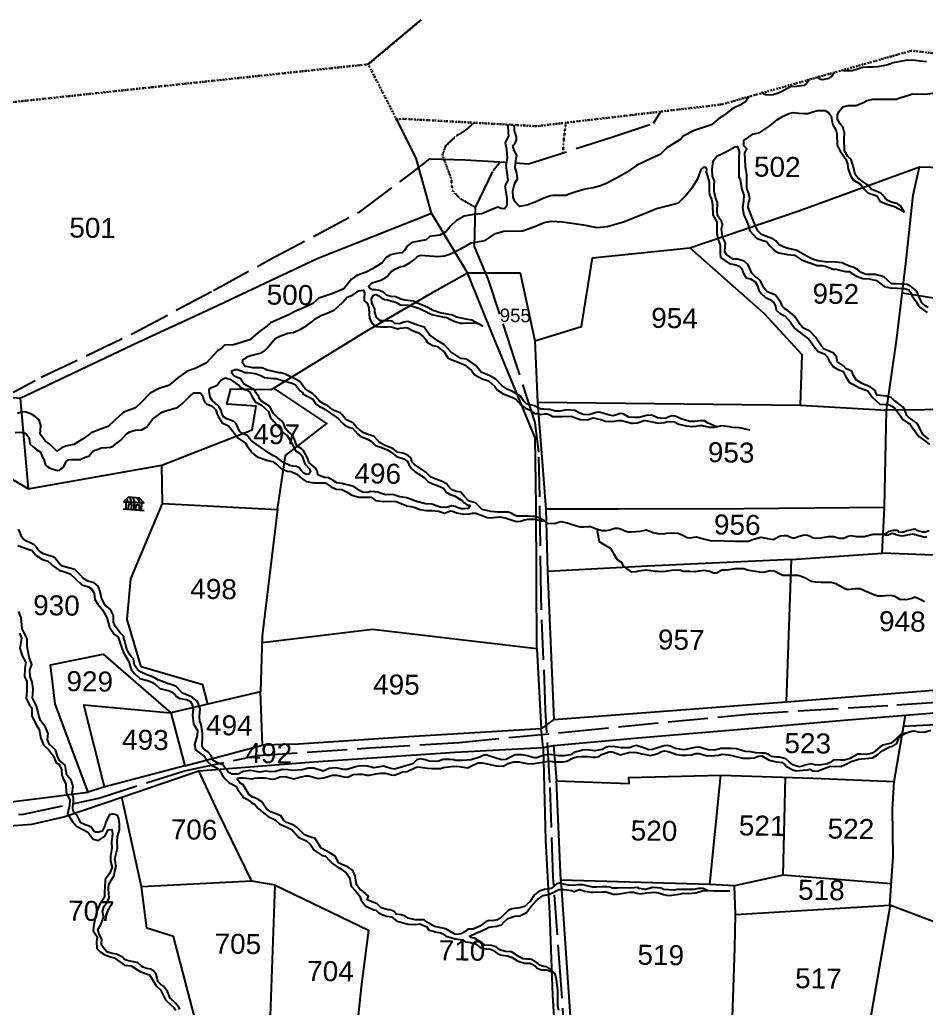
# Model space of a CAD drawing. Header units: inches. Extents: x 304037 to 460575, y 1453943 to 1639883.
# Drawn here: x 345544 to 346664, y 1597304 to 1598525 of the extents above; entities that cross this region are included whole.
import ezdxf

# ---------------------------------------------------------------- set-up
doc = ezdxf.new("R2010")
doc.units = ezdxf.units.IN
doc.header["$MEASUREMENT"] = 0
for name, pattern in [('ACAD_ISO02W100', [15, 12, -3]), ('ACAD_ISO07W100', [3, 0, -3]), ('BORDER', [1.75, 0.5, -0.25, 0.5, -0.25, 0, -0.25])]:
    doc.linetypes.add(name, pattern=pattern)
for name, color, linetype in [('CARTTRACK', 30, 'ACAD_ISO02W100'), ('NALA', 4, 'Continuous'), ('SURVEY_BND', 7, 'Continuous'), ('SURVEY_NO', 7, 'Continuous'), ('VILLAGE_AREA', 1, 'Continuous')]:
    doc.layers.add(name, color=color, linetype=linetype)
doc.layers.add('FOOTPATH', color=150, linetype='ACAD_ISO07W100', lineweight=30)
doc.layers.add('VILL_BOUNDARY', color=6, linetype='BORDER', lineweight=30)
doc.styles.get("Standard").update_dxf_attribs({"font": 'arial.ttf'})

# ---------------------------------------------------------------- blocks, each defined once
blk = doc.blocks.new('2')
at = {"layer": 'VILLAGE_AREA'}
for points in [[(1231.64, 373.36), (1237.77, 373.15), (1236.47, 374.47), (1233.17, 374.74), (1231.64, 373.36)], [(1232.56, 374.2), (1232.93, 373.32)], [(1233.6, 374.71), (1233.97, 373.28)], [(1234.5, 374.63), (1235, 373.25)], [(1235.71, 374.54), (1236.6, 373.19)], [(1231.59, 371.21), (1237.9, 370.85)], [(1232.42, 373.34), (1232.42, 371.16)], [(1234.1, 371.07), (1234.2, 372.59), (1233.15, 372.63), (1233.15, 371.12)], [(1234.88, 373.25), (1234.74, 371.03)], [(1235.37, 370.99), (1235.52, 372.47), (1236.35, 372.47), (1236.36, 370.94)], [(1237.06, 373.17), (1237.02, 370.9)]]:
    blk.add_lwpolyline(points, dxfattribs=at)
blk = doc.blocks.new('KANUPURUPALLE')
at = {"layer": 'CARTTRACK'}
for points in [[(292.53, 394.12), (311.31, 397.52), (323.58, 404.27), (350.73, 417.65), (374.95, 431.01), (391.57, 440.38), (418.53, 455.22), (434.29, 467.31), (439.3, 471.33), (449.91, 471.24), (468.9, 470.26), (493.81, 478.55), (506.19, 482.91), (508.4, 486.46)], [(489.94, 23.9), (488.53, 36.93), (490.07, 62.08), (490.01, 82.05), (488.41, 110.43), (486.94, 135.13), (485.15, 161.55), (484.64, 190.21), (482.08, 224.18), (479.21, 256.29), (477.86, 284.76), (476.26, 306.59), (474.41, 340.74), (473.64, 370.43), (473.13, 383.82), (471.98, 392.69), (465.83, 410.81), (457.32, 435.63), (453.04, 445.21), (453.23, 456.94), (458.35, 468.08), (460.45, 470.7)], [(259.1, 265.74), (273.9, 267.72), (320.11, 273.18), (342.64, 278.28), (368.23, 286.85), (390, 291.71), (423.67, 294.44), (450.43, 296.45), (483.23, 300.05), (537.02, 306.13), (581.57, 309.49), (630.18, 313.54), (670.73, 316.63), (702.41, 310.34), (725.91, 305.66), (729.23, 307.95), (735.06, 323.26), (741.02, 334.04), (759.22, 357.74), (768.27, 371.26), (781.77, 384.06), (790.68, 390.95)]]:
    blk.add_lwpolyline(points, dxfattribs=at)
at = {"layer": 'FOOTPATH', "ltscale": 0.001}
for points in [[(453.23, 456.94), (448.53, 459.56), (446.16, 461.92), (445.82, 465.56), (444.89, 467.75), (443.03, 472.65), (444.05, 475.35), (447.1, 478.34), (448.96, 479.43), (450.56, 480.62), (452.42, 482.36)], [(479.96, 482.73), (479.66, 480.32), (479.36, 477.46), (479.36, 476.41), (479.18, 473.68)]]:
    blk.add_lwpolyline(points, dxfattribs=at)
at = {"layer": 'NALA'}
for points in [[(526.34, 392.17), (523.88, 393.18), (522.69, 393.88), (521.43, 393.82), (519.83, 393.65), (518.46, 393.65), (515.97, 394.29), (514.6, 394.87), (513.78, 395.19), (512.82, 395.22), (510.96, 394.47), (509.56, 394.47), (508.62, 394.62), (507.57, 395.09), (506.7, 395.35), (505.35, 395.29), (503.08, 394.59), (501.7, 394.56), (500.07, 394.68), (498.32, 395.67), (497.38, 395.7), (496.3, 395.35), (495.34, 395.06), (494.26, 395.2), (491.17, 396.05), (490.23, 395.99), (489.01, 395.58), (487.96, 395.2), (486.35, 395.26), (485.12, 395.76), (484.4, 396.19), (483.78, 396.43), (481.3, 396.6), (479.32, 396.17), (477.89, 396.17), (477.34, 396.4), (476.17, 396.66), (475.67, 396.69), (474.54, 396.69), (473.69, 396.69), (472.78, 397.13), (471.65, 397.74), (469.25, 398.26), (468.35, 399.17), (467.47, 400.54), (465.05, 401.88), (463.44, 402.61), (461.93, 403.6), (460.02, 405.49), (458.15, 406.48), (455.58, 407.58), (453.89, 409.6), (451.23, 411.4), (449.42, 411.64), (446.42, 413.59), (444.48, 415.62), (442.41, 416.79), (439.93, 418.54), (438.32, 420.81), (436.25, 421.44), (433.39, 422.47), (432.13, 422.24), (430.88, 421.71), (429.59, 421.8), (428.69, 422.47), (427.17, 422.59), (425.13, 422.56), (423.9, 423.52), (423.45, 425.15), (423.45, 426.17), (422.98, 426.92), (422.46, 427.68), (422.4, 429.23), (422.98, 430.28), (423.74, 430.42), (424.53, 430.02), (425.29, 429.43), (426.31, 429.02), (427.19, 428.88), (428.21, 428.59), (429.84, 428.09), (430.98, 427.48), (433.35, 427.39), (434.63, 427.13), (436.56, 426.56), (437.58, 426.08), (438.69, 425.5), (439.8, 424.97), (440.91, 424.59), (444.28, 423.92), (445.07, 423.83), (445.95, 423.39), (447.29, 422.72), (449.07, 422.17), (450.09, 422.23), (451.17, 422.34), (453.97, 422.23), (454.76, 422.02), (455.78, 421.41), (452.57, 423.13), (451.35, 423.36), (447.93, 423.98), (446.76, 424.53), (443, 425.23), (440.96, 425.87), (439.32, 426.8), (437.69, 427.42), (436.11, 427.97), (434.97, 428.61), (432.4, 428.87), (431.18, 429.11), (429.67, 429.8), (428.12, 429.92), (426.84, 430.32), (425.9, 431.2), (424.59, 431.69), (423.66, 431.87), (422.61, 431.87), (421.82, 432.19), (421.47, 432.86), (422.55, 433.88), (425.12, 434.78), (426.34, 435.43), (427.01, 435.86), (428.01, 437.32), (429.44, 438.2), (431.01, 438.9), (431.89, 439.07), (433.85, 440.22), (435.08, 441.13), (435.84, 441.8), (436.42, 442.2), (436.98, 442.47), (442.24, 442.09), (444.07, 442.27), (445.58, 442.84), (446.69, 443.4), (447.85, 444), (450.31, 445.32), (452.07, 446.3), (456.19, 447.07), (459.34, 449.25), (461.82, 449.96), (467.34, 450.17), (471.09, 451.5), (473.85, 452.75), (475.91, 453.1), (479.37, 453.03), (485.67, 452.19), (489.62, 451.46), (492.73, 451.74), (497.66, 453.21), (504.36, 456.07), (507.44, 457.36), (510.62, 458.17), (514.01, 459.21), (515.89, 461.1), (518.14, 463.95), (519.82, 466.64), (520.69, 469.26), (521.53, 469.99), (521.95, 469.96), (522.26, 469.36), (522.26, 468.49), (522.54, 467.55), (522.72, 466.95), (522.82, 466.46), (523.03, 465.9), (523.21, 465.14), (523.21, 463.78), (523.21, 462.9), (523.35, 461.72), (523.94, 460.39), (524.29, 458.85), (524.4, 455.75), (525.63, 453.66), (525.63, 451.84), (525.63, 450.13), (525.94, 448.52), (526.74, 446.67), (526.71, 444.16), (526.85, 442.9), (529.51, 441.14), (531.54, 440.82), (532.45, 440.37), (533.28, 439.63), (533.74, 438.41), (534.61, 436.95), (535.98, 436.67), (537.37, 435.83), (538, 434.78), (538.53, 433.31), (539.23, 432.27), (540.41, 431.18), (542.03, 430.43), (543.05, 429.63), (543.57, 428.58), (543.82, 427.36), (544.76, 426.49), (545.28, 426.17), (546.44, 425.69), (548.11, 423.8), (549.41, 421.95), (552.5, 419.69), (553.72, 418.82), (555.71, 416.06), (556.48, 415.26), (557.53, 414.8), (558.44, 414.42), (559.21, 413.55), (559.84, 412.43), (561.07, 410.74), (562.43, 409.93), (564.11, 409.27), (564.95, 407.7), (566.03, 406.02), (567.25, 405.36), (569.04, 404.38), (571.06, 403.79), (571.59, 403.58), (572.96, 401.64), (575.23, 399.62), (576.94, 399.55), (577.85, 399.55), (578.87, 399.02), (579.67, 398.57), (580.06, 398.08), (580.75, 397.03), (581.59, 395.99), (582.22, 395.08), (583.52, 394.24), (584.36, 393.82), (584.98, 392.91), (587.09, 390.02), (589.08, 388.7), (590.27, 387.72)], [(590.09, 389.34), (589.15, 389.94), (588.31, 390.67), (587.68, 391.96), (586.91, 393.29), (586.39, 394.02), (583.94, 395.8), (583.38, 396.29), (582.75, 398.04), (582.23, 398.77), (580.55, 400.06), (579.71, 400.52), (578.63, 401.67), (577.2, 402.05), (574.26, 402.3), (573.77, 403.68), (572.23, 404.76), (570.3, 405.56), (569.68, 405.84), (568.03, 406.82), (567.19, 408.11), (566.7, 409.37), (565.03, 410.1), (564.15, 410.9), (562.42, 412.15), (562.04, 413.61), (561.16, 414.66), (559.8, 415.33), (558.37, 415.88), (557.53, 416.79), (555.64, 419.48), (554, 421.16), (551.87, 422.13), (550.89, 423.29), (549.34, 425.68), (547.42, 427.18), (546.3, 427.95), (545.7, 428.54), (545.15, 429.73), (543.47, 431.86), (542.31, 432.38), (540.98, 432.85), (540.07, 433.96), (538.85, 436.23), (537.98, 436.97), (537.38, 437.39), (536.3, 438.35), (535.21, 440.83), (534.02, 441.91), (531.96, 442.47), (530.7, 442.54), (528.64, 443.83), (528.15, 444.63), (528.22, 446.38), (528.26, 447.15), (528.01, 447.95), (527.38, 449.14), (527.03, 451.54), (527.38, 452.83), (527.03, 453.88), (526.36, 454.68), (525.77, 455.55), (525.63, 456.77), (525.73, 459.41), (525.17, 460.91), (524.72, 462.76), (524.72, 464.51), (524.72, 465.76), (524.09, 467.3), (524.02, 469.26), (524.26, 471.91), (525.39, 473.36), (526.82, 474.02), (528.67, 474.93), (530.7, 476.19), (531.5, 476.33), (531.5, 476.33), (531.99, 474.83), (531.99, 472.63), (531.99, 471.06), (531.99, 468.72), (532.03, 467.18), (532.48, 466.34), (532.97, 463.45), (533.57, 461.81), (533.57, 460.03), (533.25, 457.9), (533.67, 455.73), (534.41, 454.34), (535, 452.84), (535.53, 451.05), (537.6, 448.92), (539.52, 448.19), (540.57, 447.88), (541.58, 446.62), (543.16, 445.12), (544.38, 444.56), (546.9, 444.11), (547.94, 444.07), (549.06, 443.9), (550.22, 443.2), (551.13, 442.6), (555.92, 440.95), (557.39, 440.99), (558.34, 440.75), (559.42, 440.33), (560.71, 439.94), (561.62, 439.94), (563.12, 439.56), (564.45, 439.28), (565.54, 439.24), (566.2, 438.82), (567.77, 437.92), (568.33, 437.67), (569.59, 437.25), (571.58, 437.11), (573.72, 436.66), (576.1, 434.95), (577.82, 434.49), (580.05, 434.49), (582.08, 434.42), (583.44, 434), (584, 433.31), (584.42, 432.33), (585.61, 430.62), (586.35, 429.57), (586.91, 428.8), (589.05, 427.28)], [(589.35, 428.83), (588.41, 429.3), (587.44, 430.15), (585.81, 433.75), (583.91, 435.1), (582.89, 435.57), (581.37, 435.71), (579.55, 435.71), (578.28, 435.74), (575.93, 437.78), (573.29, 438.49), (571.99, 438.44), (570.59, 438.44), (569.13, 439.02), (567.95, 439.9), (566.93, 440.45), (565.57, 440.89), (564.42, 441.39), (563.37, 441.8), (561.35, 442), (558.18, 442.02), (556.06, 442.33), (554.51, 442.82), (552.31, 443.87), (552.31, 443.87), (549.48, 445.4), (547.11, 445.95), (545.62, 446.44), (544.4, 446.97), (543.36, 448.13), (542.47, 448.73), (541.34, 449.17), (539.08, 450.03), (538, 451.1), (537.45, 452.1), (536.48, 454.23), (535.79, 456.02), (534.96, 458.02), (535.07, 459.26), (535.43, 460.66), (535.24, 461.82), (534.49, 463.86), (534.44, 467.79), (533.97, 470.3), (533.75, 474.4), (534.36, 475.63), (533.36, 476.57), (533.36, 478.11), (534.33, 478.85), (535.27, 479.49), (536.04, 480.01), (538.14, 480.62), (541.12, 482.64), (543.38, 484.54), (545.04, 485.59), (547.03, 486.5), (548.21, 486.69), (549.76, 486.55), (551.27, 486.44), (552.49, 486.47), (554.28, 487.13), (555.41, 487.44), (557.62, 487.46), (558.78, 486.75), (559.47, 485.81), (559.82, 484.02), (560.02, 483.14), (560.9, 481.65), (561.29, 480.49), (561.44, 477.09), (562.32, 475.3), (563.37, 473.95), (564.09, 472.98), (564.56, 471.58), (564.78, 469.98), (565.47, 468.01), (566.36, 466.77), (568.53, 465.47), (569.72, 464.04), (570.8, 462.91), (573.53, 462.02), (574.42, 460.53), (576.51, 459.65), (578.88, 458.96), (581.23, 457.64), (581.73, 457.36), (580.59, 459.13), (579.63, 459.9), (578.66, 460.06), (577.62, 460.28), (576.98, 460.59), (576.1, 461.33), (575.3, 462.32), (574.66, 462.87), (573.23, 463.42), (571.91, 463.95), (570.86, 465.27), (569.04, 466.45), (567.71, 467.34), (566.96, 468.4), (566.52, 470.14), (566.1, 471.54), (565.64, 472.89), (564.64, 473.72), (563.57, 475.4), (563.48, 479.02), (563.57, 480.73), (563.13, 482.28), (562.22, 483.54), (561.42, 484.92), (561.36, 486.3), (561.88, 487.25), (562.93, 488.6), (564.51, 489.02), (566.91, 489.07), (567.59, 489.4), (568.34, 489.73), (569.61, 490.23), (570.22, 490.62), (571.95, 491.08), (574.44, 491.11), (575.37, 491.11), (576.45, 491.11), (577.77, 491.11), (578.93, 491.14), (580.01, 491.52), (582.9, 492.46), (583.76, 492.76), (587.67, 492.76), (589.87, 493.04)], [(587.8, 502.47), (585.94, 502.66), (584.44, 502.86), (582, 502.88), (577.86, 501.98), (575.96, 501.28), (573.19, 500.73), (571.74, 500.64), (570.19, 500.64), (568.78, 500.51), (565.55, 499.43), (564.04, 499.43), (563.18, 499.4), (562.59, 499.58)], [(560.13, 498.84), (559.53, 497.82), (558.51, 497.11), (556.8, 496.65), (556.2, 496.72), (555.74, 496.91), (555.19, 497.37)], [(552.76, 496.64), (552.16, 495.81), (551.9, 495.47), (551.16, 494.86), (549.05, 494.49), (547.21, 494.45), (545.33, 493.41), (544.04, 492.67), (542, 491.9), (541.31, 491.83), (539.82, 491.89), (539.21, 492.15), (538.87, 492.5)], [(534.59, 491.22), (533.87, 489.91), (532.21, 488.76), (530.39, 487.9), (529.24, 487.16), (527.43, 485.69), (525.74, 484.5), (523.62, 482.68), (518.42, 480.89), (515.19, 479.14), (514.48, 478.23), (510.33, 475.62), (508.36, 473.61), (505.86, 472.41), (501.28, 470.14), (498.29, 468.08), (495.4, 466.3), (492.03, 464.52), (490.26, 463.82), (488.44, 463.3), (486.02, 462.93), (482.9, 461.9), (480.11, 460.86), (478.38, 460.86), (476.42, 460.84), (475.64, 460.79), (473.6, 460), (471.04, 458.76), (468.62, 457.88), (466.39, 457.42), (464.99, 458.89), (464.44, 460.22), (464.36, 462.04), (464.77, 464.16), (465.66, 465.75), (465.48, 467.41), (464.88, 469.1), (465.07, 471.24), (465.35, 472.77), (464.57, 474.23), (464.17, 475.55), (464.96, 476.64), (465.2, 477.41), (465.18, 478.15), (465.09, 478.58), (464.84, 479.25), (464.66, 479.64), (464.53, 480.25), (464.55, 480.94), (464.47, 481.86)], [(462.53, 481.94), (462.67, 479.5), (462.79, 478.61), (461.81, 476.46), (462.24, 474.6), (462.44, 471.73), (462.07, 469.61), (462.44, 467.5), (462.76, 465.23), (461.89, 463.48), (462.53, 459.82), (462.53, 457.55), (461.87, 456.69), (460.8, 456.78), (459.86, 457.15), (458.59, 456.64), (455.14, 455.02), (452.67, 454.85), (449.85, 454.3), (447.53, 452.98), (445.75, 451.26), (444.48, 449.66), (442.56, 448.51), (439.63, 448.05), (438.51, 447.08), (434.24, 446.21), (432.94, 445.12), (432.1, 443.77), (431.39, 443.09), (429.73, 442.86), (427.85, 442.4), (426.65, 441.59), (425.38, 440.01), (422.53, 438.15), (420.7, 437.09), (417.83, 436.08), (416.28, 434.91), (415.15, 433.46), (414.03, 432.03), (410.8, 430.61), (406.58, 429.16), (404.84, 427.52), (401.79, 426.07), (399.39, 425.03), (397.89, 424.09), (394.71, 422.66), (392.21, 421.47), (391.2, 420.63), (388.49, 418.53), (386.02, 416.34), (381.15, 414.74), (378.51, 414.59), (377.46, 413.52), (376.42, 412.94), (373.19, 409.23), (369.75, 407.48), (367.43, 406.66), (364.6, 404.64), (363.28, 403.46), (361.84, 402.27), (359.02, 401.36), (356.37, 399.89), (353.7, 397.13), (352.06, 395.5), (348.57, 394.09), (347.5, 393.22), (343.95, 389.8), (341.64, 388.98), (338.87, 387.76), (337.91, 387.04), (336.32, 385.83), (333.67, 384.2), (331.2, 383.68), (330.12, 383.14), (328.65, 382.18), (327.06, 383.64), (326.24, 384.46), (325.11, 385.25), (323.59, 387.15), (323.75, 389.78), (323.18, 391.48), (322.01, 392.46), (320.83, 393.19), (319.26, 393.73), (318.17, 393.78), (316.69, 393.34)], [(318.16, 327.47), (318.8, 325.91), (318.3, 322.9), (319.05, 320.59), (320.19, 318.64), (319.91, 316.89), (319.87, 314.45), (320.58, 313), (320.65, 310.12), (320.47, 307.95), (321.51, 305.88), (322.18, 305.03), (322.18, 302.62), (323.61, 299.85), (324.5, 298.64), (325.03, 295.97), (325.78, 293.98), (327.35, 292.66), (328.84, 290.71), (329.74, 288.69), (330.48, 288.26), (331.27, 286.77), (331.45, 285.03), (331.94, 283.75), (332.66, 282.43), (332.8, 279.73), (333.9, 277.67), (333.83, 276.07), (333.72, 275.14), (333.3, 273.44), (334.8, 271.2), (336.04, 269.74), (337.97, 268.82), (339.46, 268.04), (341.14, 265.9), (342.67, 265.55), (344.55, 266.9), (345.59, 268.75), (346.69, 268.89), (346.9, 267.72), (346.62, 265.26), (346.73, 263.34), (346.34, 260.91), (346.41, 259.38), (346.87, 257.49), (346.12, 255.75), (344.88, 253.76), (344.77, 251.48), (344.7, 250.24), (344.7, 248.57), (343.35, 246.51), (342.46, 244.38), (341.6, 240.39), (341.46, 238.47), (342.67, 236.66), (342.49, 235.27), (342.66, 233.19), (343.69, 232.13), (345.02, 231.25), (346.75, 230.72), (347.87, 230.41), (349.62, 229.23), (351.01, 228.32), (353.05, 228.09), (355.7, 226.47), (357.29, 225.83), (358.59, 225.51), (359.09, 224.71), (360.58, 222.19), (361.91, 221.07), (363.41, 218.07), (365.06, 216.56), (365.95, 215.76), (366.52, 214.99)], [(367.8, 215.17), (367.5, 215.92), (366.5, 217.04), (364.79, 218.56), (364.02, 220.57), (362.8, 222.1), (361.84, 222.73), (361.21, 223.45), (360.5, 225.71), (359.63, 226.8), (358.97, 227.16), (357.57, 227.35), (356.59, 227.71), (356.06, 228.02), (355.02, 229.04), (353.82, 229.32), (353.56, 229.3), (351.81, 229.67), (350.97, 229.98), (350.36, 230.69), (348.57, 231.54), (347.23, 231.75), (345.67, 232.23), (344.75, 233.25), (344.08, 234.04), (343.98, 234.62), (344.1, 235.86), (343.29, 237.6), (342.82, 238.84), (343.74, 240.35), (344.29, 241.86), (344.51, 242.8), (344.16, 244.27), (344.63, 245.84), (345.45, 246.8), (345.79, 247.5), (346.1, 248.43), (346.03, 249.62), (345.85, 251.17), (345.95, 252.44), (346.81, 253.78), (347.56, 255.17), (347.76, 256.42), (348.07, 257.94), (347.68, 259.98), (348.05, 261.59), (348.43, 263.45), (348.35, 265.35), (348.35, 266.83), (348.96, 268.83), (348.98, 270.65), (348.76, 272.18), (348.35, 273.06), (347.64, 273.4), (346.97, 273.49), (346.6, 273.49), (345.89, 273.3), (344.83, 271.2), (344.52, 269.96), (343.77, 268.42), (342.74, 268.08), (341.78, 268), (341.33, 268.26), (340.35, 269.59), (338.44, 270.26), (337.32, 270.77), (336.09, 273.12), (335.48, 273.53), (335.01, 274.26), (334.87, 275.6), (335.09, 276.87), (335.07, 278.34), (334.64, 279.57), (334.86, 281.77), (334.27, 283.5), (332.93, 285.07), (332.57, 286.7), (332.4, 287.99), (330.67, 289.35), (330.04, 290.72), (329.41, 292.62), (327.64, 294.19), (326.99, 295.5), (327.15, 297.49), (326.32, 299.29), (324.79, 301.29), (324.3, 302.82), (323.55, 305.74), (322.76, 307.18), (322.37, 307.96), (322.53, 310.77), (322.12, 312.81), (321.53, 314.48), (321.45, 316.44), (322, 318.08), (321.15, 320.22), (320.56, 323.43), (320.52, 325.79), (319.52, 327.56), (318.99, 328.75), (318.63, 332.02), (317.85, 333.91)], [(317.35, 353.7), (320.08, 352.72), (321.67, 352.23), (322.79, 350.87), (324.75, 349.62), (326.36, 349.09), (328.13, 347.62), (329.78, 346.44), (331.69, 345.89), (333.14, 345.46), (334.79, 343.97), (336.68, 342.2), (338.64, 341.57), (339.52, 341.07), (340.4, 339.73), (340.6, 337.87), (341.52, 336.43), (342.94, 334.79), (344.3, 332.51), (345.18, 329.63), (346.54, 327.51), (347.73, 326.66), (348.82, 323.62), (349.41, 322.05), (351.12, 319.36), (351.53, 318.01), (351.8, 317.01), (352.77, 315.82), (354.42, 314.33), (356.7, 313.74), (358.08, 313.31), (359.14, 312.58), (360.46, 311.39), (362.98, 310.88), (364.04, 310.43), (365.06, 309.55), (365.51, 309.06), (366.48, 308.47), (368.48, 308.19), (369.6, 307.72), (370.11, 306.93), (370.53, 305.47), (370.4, 303.58), (370.71, 300.91), (371.93, 298.99), (371.89, 297.48), (371.1, 294.77), (371.38, 293.14), (373.03, 291.96), (374.19, 291.22), (374.78, 290), (376.37, 288.5), (377.68, 287.92), (378.69, 287.18), (379.6, 285.51), (380.43, 284.61), (381.19, 283.86), (381.52, 283.48), (383.64, 282.41), (384.31, 281.36), (384.68, 280.78), (385.61, 279.68), (385.86, 279.1), (387.21, 278.47), (388.41, 277.53), (389.42, 277.03), (390.58, 275.7), (392.13, 274.46), (393.46, 273.44), (395.61, 272.51), (396.95, 271.34), (399.56, 270.1), (400.66, 269.68), (402.67, 267.38), (405.18, 266.18), (406.23, 265.31), (407.43, 263.53), (409.87, 261.99), (410.87, 261.74), (412.02, 260.52), (412.92, 259.66), (414.34, 258.66), (415.58, 257.91), (417.12, 256.89), (418.17, 255.45), (418.63, 252.9), (419.83, 251.56), (421.17, 250.02), (421.73, 248.71), (422.39, 247.76), (423.18, 246.91), (425.57, 245.87), (426.13, 245.84), (427.06, 244.96), (428.01, 244.5), (429.35, 244.04), (430.89, 243.82), (431.4, 243.5), (432.52, 242.6), (434.13, 242.19), (435.92, 241.7), (438.18, 241.7), (439.43, 241.92), (441.51, 240.95), (442.15, 240.04), (443.54, 239.72), (444, 239.5), (445.68, 239.26), (446.46, 238.97), (447.28, 238.3), (448.75, 237.9), (450.04, 237.5), (452.41, 237.24), (453.11, 236.62), (454.2, 236.6), (456.18, 236.14), (457.64, 235.03), (458.28, 234.79), (459.4, 234.66), (460.71, 234.61), (461.57, 234.15), (462.18, 233.7), (462.85, 233.24), (463.73, 232.95), (464.93, 232.68), (465.84, 232.6), (467.23, 232.18), (468.67, 231.27), (469.37, 230.98), (471, 230.55), (471.88, 230.52), (472.49, 230.52), (473.24, 230.26), (474.18, 229.75), (474.79, 229.08), (476.05, 228.6), (477.7, 228.55), (479.98, 227.68)], [(584.53, 301.09), (582.72, 300.5), (581.5, 299.28), (580.03, 298.02), (577.55, 297.3), (576.74, 296.84), (575.29, 295.52), (574.35, 294.94), (572.65, 294.51), (570.99, 294.51), (570.08, 294.51), (569.45, 294.24), (567.83, 293.19), (566.12, 292.7), (564.85, 292.7), (563.53, 292.7), (562.71, 292.59), (562.18, 292.25), (561.77, 291.96), (560.97, 291.48), (559.82, 291.26), (559.19, 291.18), (557.47, 291.04), (556.15, 291.42), (554.23, 291.02), (553.49, 290.67), (552.53, 290.52), (551.86, 290.64), (550.59, 291.08), (549.48, 291.96), (548.53, 292.86), (547.84, 293.05), (546.58, 293.35), (545.44, 293.32), (544.22, 293.44), (543.13, 294.14), (542.1, 294.45), (541.19, 294.45), (539.61, 294.48), (537.87, 294.83), (536.27, 294.91), (533.67, 295.68), (531.99, 295.73), (529.53, 295.71), (528.89, 295.71), (528.35, 295.46), (526.92, 295.18), (525.12, 295.18), (523.76, 295.62), (522.52, 295.97), (521.21, 295.88), (519.81, 295.59), (518.48, 295.28), (517.75, 295.1), (515.38, 295.52), (513.79, 296.15), (512.89, 296.35), (511.98, 296.27), (510.91, 295.93), (510.02, 295.65), (508.51, 295.14), (507.41, 295.02), (506.04, 295.49), (504.57, 295.91), (503.61, 296.2), (502.87, 296.01), (501.45, 295.54), (499.2, 295.48), (497.24, 295.7), (495.45, 295.85), (494.76, 295.58), (493.97, 295.26), (493.33, 294.91), (491.18, 294.44), (488.72, 294.75), (487.47, 294.64), (486.47, 294.35), (485.56, 294.11), (484.93, 293.86), (483.87, 293.19), (482.01, 292.83), (480.53, 292.84), (478.28, 293.13), (477.46, 293.22), (476.05, 292.92), (474.86, 292.53), (473.83, 292.18), (473.05, 292.08), (470.9, 292.65), (469.35, 292.99), (467.3, 292.93), (465.96, 292.19), (464.6, 291.46), (463.24, 291.36), (461.67, 291.85), (459.75, 292.48), (458.5, 292.83), (457.69, 292.62), (456.93, 292.23), (454.13, 291.31), (451.54, 291.03), (449.44, 291.03), (448.85, 291.18), (447.86, 291.26), (446.22, 291.29), (445.66, 291.28), (444.44, 290.72), (442.88, 290.65), (441.54, 290.65), (440.34, 291.08), (438.9, 291.33), (437.88, 291.01), (436.68, 289.84), (434.54, 289.23), (433.24, 288.82), (431.22, 288.14), (430.12, 288.36), (427.83, 289.01), (424.93, 288.45), (423.08, 288.96), (421.35, 289.01), (419.83, 288.79), (416.86, 287.82), (415.96, 287.82), (413.56, 288.28), (411.61, 288.11), (409.76, 287.28), (407.03, 288.16), (405.42, 288.08), (403.52, 287.55), (400.64, 287.33), (399.3, 287.55), (397.54, 287.62), (395.49, 287.01), (394, 286.84), (392.49, 287.08), (390.83, 286.69), (388, 287.16), (385.78, 286.82), (384.28, 286.03), (382.4, 285.96), (381.71, 286.35), (381.23, 286.79), (379.69, 288.74), (379.1, 288.96), (377.64, 289.49), (376.71, 290.13), (376.15, 291.47), (375.17, 292.58), (374.44, 293.07), (373.73, 293.68), (373.44, 294.31), (373.44, 295.41), (373.44, 296.26), (373.44, 298.14), (373.05, 300.83), (372.61, 301.76), (372.48, 303.1), (372.7, 305.46), (371.87, 307.61), (370.19, 308.95), (367.58, 309.97), (366.95, 310.34), (365.38, 312.09), (364.18, 312.56), (362.72, 312.97), (361.52, 313.41), (359.89, 314.02), (359.08, 314.46), (357.96, 314.97), (356.57, 315.43), (354.62, 316.29), (353.74, 316.97), (352.76, 318.34), (352.42, 320.19), (351.44, 321.24), (350.81, 322.22), (350.47, 323.04), (350.13, 324.17), (349.81, 325.46), (349.49, 326.26), (349.51, 326.86), (348.39, 327.89), (346.81, 329.93), (346.34, 331.08), (346.24, 333.13), (345.32, 334.88), (343.78, 336.12), (342.65, 338.29), (342.21, 340.26), (341.53, 341.84), (340.33, 342.8), (338.5, 343.33), (337.11, 344.06), (335.99, 345.28), (334.54, 346.73), (332.64, 347.17), (330.78, 347.73), (329.88, 348.34), (329.2, 349.27), (328.47, 350.19), (327.66, 350.51), (326.54, 350.83), (325.03, 351.36), (324.05, 351.87), (323.46, 352.53), (322.97, 353.18), (322.07, 354.06), (321.04, 354.55), (319.87, 355.03), (318.97, 355.57), (318.41, 356.45), (317.92, 357.5), (317.43, 358.57)], [(316.07, 387.58), (317.58, 387.7), (318.46, 387.63), (319.26, 387.36), (319.63, 386.85), (320.24, 386.07), (320.39, 384.92), (320.63, 384.17), (321.53, 383.36), (322.61, 382.46), (323.66, 381.93), (324.88, 379.3), (325.2, 378.23), (325.73, 377.6), (326.47, 377.13), (327.61, 376.74), (328.96, 376.4), (329.54, 376.45), (330.69, 377.35), (331.08, 378.25), (331.52, 379.16), (332.15, 379.64), (333.1, 379.72), (334.23, 379.77), (335.64, 379.79), (337.13, 380.45), (338.23, 380.81), (339.48, 382.38), (341.04, 382.96), (341.92, 383.3), (343.51, 383.43), (344.73, 383.6), (345.53, 383.89), (346.26, 384.64), (347.73, 385.75), (349.41, 387.65), (350.46, 388.28), (352.02, 388.79), (354.02, 388.91), (355.54, 389.79), (357.23, 392.12), (360.06, 394.24), (361.42, 394.85), (364.6, 395.78), (366.06, 396.9), (368.37, 399.25), (369.59, 400.2), (370.61, 400.25), (371.27, 400.2), (371.69, 399.91), (372.15, 399.25), (372.42, 398.27), (372.78, 397.42), (373.39, 396.91), (374.17, 396.69), (375.05, 396.28), (376.1, 395.2), (376.49, 394.11), (376.98, 393.16), (378.11, 391.31), (380.01, 390.46), (381.23, 388.99), (382.94, 386.8), (385.21, 385.34), (385.77, 384.36), (387.32, 382.36), (388.69, 381.31), (391.92, 380.19), (393.35, 379.94), (394.71, 378.95), (395.96, 377.89), (397.82, 377.08), (398.94, 377.02), (400.68, 376.22), (402.17, 374.91), (403.48, 374.11), (405.84, 373.73), (407.83, 373.73), (409.19, 373.73), (411.06, 372.6), (412.53, 371.86), (414.2, 371.81), (415.87, 371.08), (417.29, 370.15), (419.35, 369.61), (422, 369.66), (423.07, 369.66), (424.35, 368.63), (426.8, 368.38), (429.06, 368.48), (430.63, 368.48), (433.81, 367.21), (436.02, 366.81), (437.74, 366.13), (439.75, 365.84), (441.37, 365.84), (443.31, 365.69), (445.15, 365.13), (446.09, 365.52), (446.97, 365.85), (447.79, 365.71), (448.71, 365.25), (450.96, 364.89), (452.53, 365.08), (453.5, 365.27), (454.54, 365.27), (456.11, 364.67), (457.95, 363.99), (458.85, 363.94), (461.69, 364.24), (463.3, 363.96), (465.43, 363.33), (466.8, 362.93), (467.93, 363.01), (469.2, 363.47), (470.25, 363.64), (471.26, 363.7), (472.38, 363.7), (474.4, 363.09), (474.98, 363.37), (473.81, 363.88), (473.19, 364.2), (472.4, 364.46), (471.52, 364.52), (470.21, 364.54), (468.7, 364.54), (466.86, 364.58), (466.18, 364.81), (465.31, 365.33), (464.27, 365.67), (463.38, 365.69), (462.13, 365.69), (461.04, 365.69), (459.07, 365.86), (456.41, 366.44), (455.02, 367.76), (454.39, 368.36), (453.55, 368.57), (452.31, 368.97), (450.97, 370.31), (449.94, 371.51), (448.6, 371.7), (447.23, 372.2), (446.39, 372.96), (445.61, 373.9), (444.14, 374.76), (443.22, 375.03), (441.01, 375.84), (440.33, 376.47), (439.35, 377.39), (437.41, 378.68), (435.99, 379.57), (435.12, 380.41), (434.87, 381.51), (434.11, 382.19), (433.19, 382.64), (432.4, 382.93), (430.82, 383.22), (429.4, 384.3), (427.24, 385.11), (425.4, 386.06), (423.74, 387.82), (421.66, 388.5), (420.4, 389.03), (418.4, 390.58), (417.24, 391.86), (415.13, 392.83), (414.07, 394.25), (413.44, 394.77), (412.31, 395.22), (411, 395.75), (410.18, 396.43), (409.73, 396.85), (408.81, 397.24), (407.29, 398.16), (405.89, 399.66), (405.02, 400.53), (404.1, 401.08), (402.87, 401.82), (402.21, 402.63), (401.25, 404.09), (399.47, 404.96), (397.97, 405.59), (396.76, 406.22), (395.63, 406.56), (394.86, 406.56), (391.13, 407.4), (389.84, 407.96), (389.08, 407.96), (386.97, 407.96), (385.66, 408.19), (384.78, 408.33), (383.99, 409.38), (383.99, 410.11), (384.28, 410.48), (385.02, 410.93), (385.57, 411.3), (386.42, 411.66), (388.84, 412.32), (389.57, 412.5), (390.57, 413.21), (391.15, 413.79), (393.66, 416.79), (395.05, 417.6), (397.42, 418.44), (399, 418.7), (401.08, 419.62), (403.13, 420.89), (404.58, 421.96), (405.6, 422.93), (407.55, 424.01), (409.15, 424.67), (411.37, 425.68), (413.74, 427.89), (415.08, 429.54), (416.66, 430.12), (417.58, 430.75), (418.55, 431.51), (419.92, 431.72), (420.05, 431.44), (420.21, 430.86), (420.21, 429.2), (420.21, 428.52), (421.13, 427.84), (421.6, 426.42), (421.76, 424.66), (421.87, 423.32), (422.61, 421.85), (423.8, 420.8), (425.19, 420.8), (426.22, 420.8), (427.19, 420.83), (427.77, 420.85), (428.32, 420.78), (429.11, 420.57), (430.35, 420.28), (431.03, 420.46), (433.06, 420.67), (433.85, 420.3), (434.82, 419.75), (436.64, 419.12), (437.08, 418.7), (437.92, 418.15), (438.77, 417.28), (439.34, 416.23), (440.98, 415.39), (442.21, 415.05), (444.37, 413.5), (445.51, 411.7), (446.69, 411.11), (448.59, 410.49), (450.48, 409.75), (451.44, 409.06), (452.62, 408.05), (453.71, 406.79), (455.91, 405.56), (457.79, 404.97), (459.71, 403.31), (460.54, 402.26), (462.29, 401.13), (464.81, 400.23), (465.99, 399.75), (467.73, 397.84), (469.02, 396.95), (470.41, 396.38), (471.74, 395.4), (472.28, 395.39), (473.48, 395.16), (474.83, 395.37), (475.49, 395.37), (476.32, 395.03), (477.12, 394.59), (477.12, 394.59), (479.9, 394.64), (482.77, 394.72), (485.39, 393.81), (487.63, 393.68), (489.21, 394.35), (491.66, 393.89), (493.08, 393.43), (494.99, 393.31), (496.23, 393.48), (496.82, 393.64), (497.86, 393.64), (499.39, 393.27), (500.85, 392.89), (501.26, 392.89), (502.59, 393.02), (503.51, 393.35), (504.5, 393.77), (505, 393.77), (508.96, 392.98), (510.79, 393.24), (511.93, 393.51), (513.77, 393.51), (515.09, 392.75), (517.27, 392.28), (519.14, 392.13), (520.28, 392.25), (521.13, 392.48), (522.09, 392.48), (524.22, 392.05), (525.1, 392.05), (525.77, 392.05), (528.08, 392.54), (530.25, 392.25), (531.59, 391.99), (532.29, 392.07), (533.08, 392.07), (534.22, 391.87), (534.92, 391.67), (536.35, 391.35)], [(452.8, 367.69), (452.19, 366.6), (451.1, 366.51), (450.09, 366.51), (449.22, 366.77), (448.35, 367.16), (447.35, 367.33), (445.63, 366.89), (445.44, 366.87), (443.77, 366.87), (442.66, 367.33), (441.28, 367.81), (439.37, 367.91), (436.71, 368.56), (433.75, 369.6), (431.65, 369.84), (429.59, 370.5), (427.32, 370.4), (426.02, 370.79), (425.07, 371.15), (424.03, 371.3), (422.87, 371.3), (421.95, 371.06), (420.5, 371.15), (419.56, 371.56), (418.1, 372.56), (417.31, 372.87), (416.29, 373.16), (415.32, 373.33), (414.18, 373.57), (412.71, 373.76), (411.57, 374.51), (410.24, 375.3), (409.06, 375.35), (407.9, 375.71), (407.03, 376.08), (406.83, 377.14), (406.4, 378.08), (405.6, 378.74), (404.73, 379.39), (404.24, 379.82), (404, 380.65), (403.73, 381.42), (402.45, 383.45), (401.85, 383.96), (400.59, 384.7), (399.84, 386.61), (399.3, 387.75), (398.67, 388.43), (397.78, 389.13), (397.13, 389.88), (396.76, 390.7), (396.45, 391.52), (395.82, 392.27), (394.9, 392.97), (393.47, 394.37), (392.84, 395.46), (392.35, 396.4), (390.88, 397.34), (389.81, 398), (389.21, 398.63), (388.94, 399.23), (388.1, 400.61), (387.54, 401.45), (385.19, 402.61), (384.47, 403.1), (384.05, 403.73), (383.38, 404.57), (382.21, 405.05), (381.42, 405.47), (380.76, 406.24), (380.81, 406.92), (381.8, 407.38), (382.46, 407.38), (383.84, 406.89), (384.73, 406.53), (385.48, 406.48), (387.76, 406.26), (388.7, 406), (389.69, 405.59), (390.61, 405.05), (393.35, 404.84), (394.14, 404.84), (395.02, 404.6), (396.4, 404.16), (397.41, 403.89), (398.91, 403.48), (399.95, 402.98), (401.36, 401.28), (402.18, 400.7), (402.2, 400.37), (405.17, 398.83), (405.99, 397.41), (407.35, 396.56), (407.9, 396.3), (408.97, 395.72), (410.54, 394.65), (411.58, 394), (412.84, 393.13), (414.2, 391.75), (414.97, 391), (416.32, 390.49), (417.17, 390.28), (418.71, 388.61), (419.58, 387.93), (421.71, 387.02), (422.95, 386.34), (424.2, 385.18), (425.97, 384.53), (427.83, 383.92), (428.9, 383.22), (430.5, 381.94), (432.67, 381.29), (433.79, 380.47), (434.27, 379.62), (435.08, 378.45), (436.17, 377.39), (438.85, 375.79), (440.01, 374.58), (441.68, 373.76), (442.94, 373.42), (444.69, 372.61), (445.57, 371.47), (446.75, 370.72), (448.3, 370.29), (449.41, 369.64), (450.38, 368.96), (450.91, 368.4), (451.95, 367.68), (452.8, 367.69)], [(404.43, 377.84), (404.77, 376.96), (404.26, 376.29), (403.61, 376.22), (402.83, 376.59), (402.12, 377.26), (401.36, 378.17), (400.58, 378.58), (399.57, 378.64), (398.58, 378.82), (396.48, 379.74), (395.44, 380.6), (394.66, 381.18), (393.62, 381.6), (392.14, 382.53), (389.98, 384.02), (388.42, 385.07), (386.72, 386.2), (386.31, 386.72), (385.61, 387.61), (384.03, 388.35), (383.28, 388.88), (382.8, 390.03), (382.37, 390.96), (381.57, 391.74), (380.58, 392.17), (379.5, 392.54), (378.44, 393.17), (378.05, 394.07), (377.73, 394.98), (377.06, 396.22), (375.81, 397.34), (375.03, 397.97), (374.41, 398.94), (374.13, 400.04), (374.09, 401.08), (374.26, 401.57), (374.75, 401.9), (375.55, 402.18), (376.46, 402.63), (377.56, 404.16), (378.76, 404.83), (380.23, 404.48), (381.1, 403.83), (382.11, 403.23), (382.84, 402.8), (383.41, 402.06), (384.49, 401.54), (385.43, 401.22), (385.91, 400.94), (386.3, 400.65), (386.96, 399.27), (388.04, 397.69), (388.75, 397.41), (389.72, 396.91), (391.9, 394.94), (392.5, 393.19), (393.56, 391.98), (394.42, 391.04), (395.7, 389.58), (396.47, 388.6), (397.64, 387.83), (399.17, 385.31), (400.18, 383.24), (401.43, 382.52), (402.17, 381.68), (403.01, 379.41), (404.43, 377.84)], [(474.98, 363.37), (475.93, 362.51), (478.11, 362.53), (480.09, 363.09), (481.93, 362.69), (483.17, 362.33), (484.42, 361.96), (485.84, 361.6), (486.95, 361.64), (488.11, 361.71), (488.95, 361.76), (490.5, 361.13), (492.34, 360.55), (493.63, 360.58), (494.76, 360.82), (495.72, 361.09), (496.3, 361.31), (497.21, 361.31), (497.99, 361.15), (499.05, 360.69), (500.21, 360.31), (501.19, 360.31), (503.94, 360.58), (505.76, 360.97), (507.8, 360.2), (509.2, 359.86), (510.78, 359.86), (511.89, 360.04), (513.24, 360.15), (515.2, 360.09), (516.49, 359.58), (518.02, 358.87), (518.91, 358.78), (520.06, 359), (520.77, 359.04), (521.51, 358.91), (522.06, 358.67), (524.94, 358.02), (529.1, 357.98), (532.3, 357.89), (533.14, 357.89), (535.3, 358), (536.45, 358), (537.59, 358.49), (540.05, 359.26), (542.15, 358.82), (543.95, 358.55), (545.31, 359.37), (545.95, 359.68), (547.02, 359.77), (547.97, 359.8), (548.62, 359.57), (549.57, 359.2), (550.22, 359.2), (551.24, 359.55), (552.64, 360.02), (553.75, 360.06), (554.64, 359.84), (555.64, 359.35), (556.53, 359.17), (557.99, 359.31), (560.43, 359.69), (562.03, 359.71), (563.58, 359.24), (564.87, 359.29), (566.32, 359.89), (567.21, 360.06), (568.83, 359.86), (570.23, 359.86), (571.12, 359.86), (573.73, 360.6), (576.33, 360.6), (577.88, 360.38), (578.44, 360.42), (578.81, 360.62), (579.41, 360.91), (580.21, 360.78), (581.01, 360.47), (582.15, 360.22), (583.15, 360.27), (585.19, 360.71), (585.61, 360.82), (588.27, 360.16), (589.29, 359.89), (589.83, 360.11)], [(590.58, 361.8), (589.38, 361.44), (588.56, 361.35), (587.14, 361.73), (586.2, 362.29), (583.83, 361.71), (582.64, 361.2), (581.5, 361.24), (581.06, 361.73), (579.75, 361.8), (578.35, 361.4), (577.62, 360.84), (576.9, 360.52)], [(589.47, 340.51), (588.32, 341.04), (586.56, 341.89), (585.64, 341.41), (583.85, 341.05), (582.07, 341.05), (581.22, 341.54), (580.28, 342.12), (580.28, 342.12), (579.12, 342.3), (577.73, 342.17), (576.66, 342.03), (575.41, 342.03), (574.21, 342.34), (572.78, 343.01), (571.57, 343.5), (570.05, 344.13), (568.67, 344.13), (567.69, 344.04), (566.35, 343.82), (565.45, 344.08), (563.93, 344.98), (562.86, 345.56), (561.34, 345.91), (560.23, 345.91), (558.26, 345.91), (556.65, 345.91), (555.49, 346.18), (553.17, 347.3), (551.47, 347.83), (547.54, 347.83), (546.87, 347.83), (544.25, 349.13), (543.04, 349.13), (541.97, 348.82), (540.85, 348.64), (539.91, 348.68), (537.37, 349.13), (536.21, 349.31), (535.09, 349.62), (533.35, 349.62), (532.41, 349.62), (530.09, 349.17), (528.53, 349.13), (527.81, 348.73), (526.92, 348.24), (526.02, 348.24), (524.91, 348.77), (523.3, 348.99), (521.65, 348.82), (520.53, 348.59), (518.92, 348.59), (517.09, 348.59), (515.98, 348.99), (513.52, 348.91), (511.69, 348.5), (510.3, 348.46), (509.23, 348.46), (508.56, 348.5), (505.97, 348.82), (505.17, 348.77), (503.56, 348.55), (502.8, 348.33), (501.59, 348.24), (501.59, 348.24), (498.91, 350.02), (498.65, 350.96), (497.16, 351.82), (496.27, 353.29), (495.24, 355.07), (493.54, 356.1), (491.75, 357.13), (491.08, 360.27), (491.25, 360.89)], [(525.49, 252.99), (524.09, 253.6), (522.83, 253.6), (521.37, 253.33), (520.35, 253.26), (519.6, 253.22), (518.3, 253.22), (517.55, 253.22), (516.43, 253.22), (515.44, 253.02), (512.31, 253.16), (511.63, 253.56), (510.4, 253.67), (509.07, 253.67), (508.02, 253.36), (506.93, 253.05), (504.99, 253.36), (504.51, 253.63), (502.51, 253.43), (499.82, 253.46), (498.46, 253.33), (497.03, 253.33), (496.28, 253.63), (495.26, 253.7), (494.07, 253.67), (492.23, 253.6), (491.07, 253.6), (488.17, 254.24), (486.74, 254.24), (485.21, 254.04), (483.81, 254.04), (482.76, 254.21), (481.26, 254.62), (480.2, 254.45), (478.6, 252.99), (476.63, 252.65), (475.1, 252.14), (473.6, 250.94), (472.46, 249.15), (470.77, 247.52), (469.36, 247.08), (466.96, 246.76), (465.82, 246.27), (464.51, 244.96), (463.36, 243.82), (462.66, 243.38), (461.08, 243.11), (460.15, 243.11), (459.33, 242.89), (457.37, 241.37), (455.47, 240.44), (453.83, 240.5), (452.74, 239.52), (451.87, 239.03), (450.67, 238.87), (449.96, 238.87), (447.19, 240.5), (447.19, 240.5), (443.86, 241.15), (443.86, 241.15), (441.69, 242.35), (441.69, 242.35), (440.7, 243.06), (440.7, 243.06), (437.96, 243.06), (435.87, 243.55), (434.99, 244.16), (433.79, 244.45), (432.3, 244.67), (431.69, 245.43), (430.45, 245.96), (429.77, 245.91), (427.72, 246.55), (426.5, 247.72), (423.55, 248.89), (423.88, 249.95), (422.32, 251.37), (421.39, 251.83), (420.3, 253.39), (419.78, 255.97), (419.1, 257.58), (417.54, 258.63), (415.81, 259.31), (414.73, 259.87), (413.87, 261.72), (412.14, 262.79), (409.53, 264.18), (408.5, 265.72), (407.67, 266.99), (405.79, 267.64), (404.48, 268.13), (402.18, 270.25), (401.26, 270.96), (399.13, 271.76), (398.16, 272.3), (397.27, 273.68), (394.3, 274.9), (393, 275.75), (391.49, 277.83), (390.07, 278.68), (388.76, 279.19), (387.71, 279.9), (385.88, 282.89), (384.89, 283.47), (384.16, 284.45), (384.23, 284.86), (384.87, 284.96), (385.96, 284.96), (388.57, 284.64), (389.23, 284.91), (390.11, 284.96), (391.01, 285.03), (392.09, 285.03), (392.92, 284.94), (393.8, 284.72), (394.62, 284.64), (395.36, 284.81), (396.45, 285.15), (396.85, 285.42), (398.47, 285.5), (400.98, 284.86), (402.79, 285.33), (404.6, 285.84), (405.52, 285.84), (406.94, 285.42), (408.28, 285.08), (409.96, 285.23), (411.06, 285.62), (412.09, 286.01), (412.72, 286.15), (413.72, 286.15), (414.79, 285.98), (416.06, 285.62), (417.04, 285.52), (417.6, 285.74), (418.79, 286.4), (420.06, 286.5), (421.57, 286.5), (422.79, 286.23), (423.74, 286.23), (425.57, 286.69), (427.01, 286.91), (428.45, 286.91), (430.35, 286.45), (431.16, 286.4), (432.18, 286.72), (433.72, 287.4), (434.97, 287.54), (437.27, 288.65), (438.15, 288.99), (439.66, 288.77), (441.1, 288.62), (442.35, 288.53), (443.52, 288.53), (445, 288.53), (445.76, 288.87), (448.13, 289.14), (449.88, 289.26), (453.15, 288.87), (454.66, 289.68), (456.2, 290.41), (457.41, 290.41), (458.96, 290.12), (461.64, 289.57), (463.77, 289.5), (465.42, 290.38), (466.92, 290.82), (468.5, 290.82), (469.35, 290.71), (470.96, 290.41), (472.47, 290.3), (476.74, 291.08), (477.99, 291.16), (478.84, 291.05), (481.7, 291.05), (482.8, 291.23), (484.53, 292.15), (485.78, 292.59), (487.25, 292.73), (488.13, 292.77), (489.05, 292.77), (490.59, 292.59), (491.4, 292.59), (492.53, 292.81), (493.2, 293.36), (495.47, 294.24), (496.39, 294.24), (498.94, 293.36), (501.66, 294.17), (503.79, 294.17), (505.18, 293.8), (505.88, 293.66), (507.94, 293.25), (509.88, 293.84), (511.2, 294.54), (512.09, 294.72), (513.19, 294.54), (514.4, 294.17), (515.76, 293.73), (517.19, 293.55), (518.62, 293.58), (520.2, 293.66), (521.49, 294.06), (522.44, 294.06), (524.49, 293.55), (526.12, 293.47), (528.26, 293.65), (529.39, 293.99), (531.38, 293.81), (532.64, 293.57), (535.58, 292.85), (537.78, 292.85), (539.04, 292.98), (540.3, 293.55), (541.26, 293.63), (543.52, 292.36), (545.56, 291.87), (546.72, 291.87), (547.41, 291.69), (548.13, 291.23), (548.7, 290.5), (550.59, 289.58), (551.59, 289.27), (551.69, 289.27), (553.68, 289.52), (555, 289.6), (555.69, 289.86), (556.67, 289.34), (558.09, 289.32), (558.94, 289.71), (561.96, 290.79), (565.02, 290.81), (566.79, 291.59), (568.08, 292.26), (569.42, 292.71), (570.31, 293.07), (571.25, 293.2), (574.52, 293.46), (575.97, 294.38), (576.86, 295.18), (577.53, 295.74), (579.54, 296.9), (580.54, 297.12), (581.68, 297.9), (581.9, 298.39), (582.3, 299.6), (583.4, 300.55), (584.53, 301.09), (585.78, 301.54), (586.52, 301.79), (587.25, 301.67), (588.03, 301.47), (589.31, 301.43), (590.27, 301.52), (591.83, 302.05)], [(481.49, 216.42), (481.15, 217.71), (481.12, 220.84), (481.05, 222.41), (480.64, 225.76), (480.23, 227.46), (478.84, 228.69), (477.64, 229.54), (476.76, 229.61), (475.8, 229.88), (474.54, 230.73), (473.28, 231.61), (472.67, 231.75), (471.62, 231.75), (470.39, 231.75), (469.3, 232.33), (467.02, 233.82), (465.12, 233.91), (463.55, 234.35), (462.43, 235.31), (462.43, 235.31), (460.86, 235.68), (459.02, 235.75), (458.14, 236.4), (457.25, 236.94), (455.89, 237.82), (454.73, 237.96), (454.36, 238.4), (454.36, 238.4), (455.99, 239.15), (457.73, 239.9), (459.4, 240.78), (460.11, 241.12), (462.37, 241.45), (463.86, 241.89), (464.75, 242.91), (465.81, 243.79), (466.62, 244.13), (467.88, 244.51), (469.35, 244.64), (471.32, 245.73), (472.86, 247.75), (474.6, 249.65), (476.3, 250.88), (477.9, 251.18), (479.23, 251.8), (480.12, 252.37), (481.07, 252.71), (482.54, 252.71), (483.46, 252.71), (484.75, 252.48), (485.6, 252.2), (486.55, 252.65), (487.17, 252.82), (488.8, 252.37), (489.42, 252.2), (490.54, 252.1), (491.22, 252.1), (493.96, 252.2), (495.12, 252.27), (496.31, 251.8), (497.3, 251.59), (498.56, 251.59), (502.14, 252.17), (503.4, 252.2), (504.35, 251.97), (505.48, 251.73), (507.38, 252.14), (509.66, 252.31), (510.82, 252.14), (512.36, 251.69), (513.31, 251.49), (514.23, 251.42), (514.84, 251.46), (516.94, 251.83), (518.44, 252.1), (519.77, 252.1), (522.02, 252.31), (523.99, 252.95), (525.49, 252.99), (527.6, 252.99), (528.73, 252.99), (530.29, 253.02), (532.2, 253.05)]]:
    blk.add_lwpolyline(points, dxfattribs=at)
at = {"layer": 'SURVEY_BND'}
for points in [[(451.03, 437.36), (466.85, 437.51), (471.48, 417.23), (485.5, 421.71), (488.47, 442.27), (517.62, 445.73), (550.21, 457.27), (586.2, 470.97), (625.11, 470.4), (655.86, 468), (659.18, 488.36), (670.62, 496.71)], [(320.14, 370.73), (360.13, 378.37), (387.14, 389.38), (388.19, 396.43), (379.41, 396.92), (380.51, 401.52), (392.8, 401.52), (421.12, 419.49), (441.38, 431.65), (451.03, 437.36), (440.04, 455.1), (435.24, 471.5), (429.21, 482.93)], [(186.9, 472.37), (237.69, 438.23), (281.82, 405.28), (288.77, 400.23), (317.46, 397.89), (320.14, 370.73), (284.53, 391.26), (277.14, 395.07)], [(551.47, 398.96), (577.3, 397.86), (580, 418.66), (582.47, 441.94), (584.43, 462.43), (586.2, 470.97)], [(581.53, 433.09), (612.84, 428.51), (630.91, 425.75), (627.96, 442.56), (625.84, 465.81), (625.65, 470.35)], [(317.46, 397.89), (352.78, 415.27), (373.02, 424.94), (405.95, 441.02), (440.04, 455.1)], [(471.48, 417.23), (472.61, 398.85), (525.29, 398.89), (551.47, 398.96), (551.73, 414.11), (540.28, 426.18), (517.62, 445.73)], [(473.39, 324.95), (472.59, 367.6), (471.99, 388.08), (459.08, 418.18), (451.03, 437.36)], [(360.54, 366.93), (395.02, 365.58), (397.18, 381.78), (409.47, 391.58), (393.45, 401.93)], [(472.61, 398.85), (474.35, 379.75), (475.46, 366.72), (476.29, 348.06), (478.78, 303.74), (475, 300.85)], [(577.06, 368.61), (577.3, 397.86)], [(609.73, 354.06), (623.01, 398.8), (577.3, 397.86)], [(374.91, 306.9), (373.39, 312.71), (354.8, 317.86), (350.45, 332), (351.37, 344.18), (360.54, 366.93), (360.13, 378.37)], [(549.39, 352.65), (576.55, 354.9), (577.06, 368.61), (534.91, 367.67), (497.06, 367.09), (475.46, 366.72)], [(395.02, 365.58), (391, 327.62), (390.69, 310.82)], [(548.48, 309.93), (610.09, 315.7), (609.73, 354.06), (576.55, 354.9)], [(478.78, 303.74), (548.48, 309.93), (549.39, 352.65), (506.24, 350.09), (476.29, 348.06)], [(390.97, 325.62), (424.05, 330.02), (473.39, 324.95), (475, 300.85), (435.2, 297.86), (402.32, 295.31), (391.54, 294.8)], [(309.18, 275.81), (339.45, 280), (334.55, 292.48), (329.17, 306.37), (327.56, 318.04), (343.31, 321.5), (363.89, 304.15), (368.24, 288.3), (343.73, 281.47), (339.45, 280)], [(475.67, 295.24), (478.81, 295.86), (504.12, 298.5), (533.74, 301.49), (565.73, 304.71), (584.17, 306.43), (628.54, 310.64), (658.67, 313.3), (670.84, 314.35), (708.49, 306.63), (729.9, 302.48), (762.47, 300.26), (773.65, 299.79), (773.18, 298.12), (794.48, 297.46), (808.01, 296.66), (807.18, 302.47)], [(583.65, 303.1), (626.43, 305.88), (667.48, 308.43), (670.84, 314.35)], [(368.24, 288.3), (391.54, 294.8), (390.69, 310.82), (363.89, 304.15)], [(344.31, 281.64), (337.78, 306.2), (363.89, 304.15)], [(478.81, 295.86), (479.82, 285.34), (501.63, 284.79), (501.51, 286.62), (529.04, 287.7), (556.73, 287.11), (581.05, 286.52), (581.86, 291.69), (584.17, 306.43)], [(260.53, 264.71), (322.67, 270.19), (332.17, 272.49), (350.16, 278.88), (372.48, 286.87), (406.84, 290.01), (449.33, 293.54), (475.67, 295.24), (475, 300.85)], [(475.67, 295.24), (476.71, 267.49), (478.21, 245.62), (479.49, 220.97), (481.22, 198.03), (482.8, 161.42), (479.37, 158.7), (435.3, 143.23), (434.13, 153.56), (428.33, 155.23), (427.74, 166.82), (418.39, 167.6)], [(548.18, 257.99), (533.61, 254.56), (526.22, 254.8), (529.04, 287.7)], [(388.87, 253.96), (378.47, 274.58), (372.48, 286.87)], [(526.22, 254.8), (481.52, 255.54), (479.82, 285.34)], [(580.61, 255.79), (548.18, 257.99), (548.42, 287.28)], [(647.31, 267.42), (641.26, 226.82), (616.94, 235.37), (595.12, 243.93), (580.27, 249.4), (581.05, 264.02), (580.69, 278.18), (581.05, 286.52)], [(329.73, 210.19), (359.65, 205.54), (369.26, 202.68), (372.67, 211.54), (365.63, 237.08), (357.53, 239.47), (355.82, 251.81), (349.53, 278.65)], [(481.52, 255.54), (485.02, 213.25), (533.39, 206.15), (534, 235.95), (534.07, 245.97), (533.61, 254.56)], [(395.91, 252.92), (388.87, 253.96), (355.82, 251.81)], [(394.9, 208.08), (395.91, 252.92), (424.06, 239.75), (422.03, 222.69), (420.43, 204.53)], [(580.42, 249.35), (572.64, 201.2), (534.32, 204.79), (533.39, 206.15)], [(534.07, 245.97), (580.27, 249.4)]]:
    blk.add_lwpolyline(points, dxfattribs=at)
at = {"layer": 'SURVEY_NO'}
blk.add_lwpolyline([(420.43, 499.46), (436.17, 513.02)], dxfattribs=at)
at = {"layer": 'VILL_BOUNDARY'}
for points in [[(622.25, 501.85), (583.23, 505.73), (526.58, 488.84), (471.18, 481.58), (430.4, 483.27), (429.21, 482.93), (420.43, 499.46), (355.74, 491.7), (299.73, 484.94), (260.55, 474.49), (206.16, 473.47), (146.76, 470.06), (98.96, 446.79)], [(622.25, 501.85), (583.23, 505.73), (526.58, 488.84), (471.18, 481.58), (430.4, 483.27), (429.21, 482.93), (420.43, 499.46), (355.74, 491.7), (299.73, 484.94), (260.55, 474.49), (206.16, 473.47), (146.76, 470.06), (98.96, 446.79)], [(420.43, 499.46), (436.17, 513.02)], [(420.43, 499.46), (436.17, 513.02)], [(420.43, 499.46), (436.17, 513.02)]]:
    blk.add_lwpolyline(points, dxfattribs=at)
at = {"layer": 'VILLAGE_AREA'}
blk.add_blockref('2', (-882.85, -6.1), dxfattribs=at)
at = {"layer": 'SURVEY_NO'}
for s, height, p in [('502', 6, (536.53, 467.36)), ('501', 6, (331.46, 446.29)), ('500', 6, (390.92, 426.99)), ('952', 6, (554.6, 429.51)), ('954', 6, (506.33, 421.57)), ('955', 4, (460.9, 422.73)), ('497', 6, (387.46, 385.15)), ('953', 6, (523.86, 381.51)), ('496', 6, (417.97, 373.76)), ('956', 6, (525.99, 359.86)), ('498', 6, (369.2, 338.46)), ('930', 6, (322.15, 332.9)), ('948', 6, (575.88, 331.53)), ('957', 6, (509.66, 325.13)), ('929', 6, (332.43, 310.25)), ('495', 6, (424.43, 310.56)), ('494', 6, (374.49, 297.64)), ('523', 6, (548.01, 294.6)), ('493', 6, (349.37, 292.95)), ('492', 6, (386.42, 289.43)), ('521', 6, (534.68, 269.71)), ('520', 6, (502.26, 267.75)), ('522', 6, (561.3, 269.12)), ('706', 6, (364.32, 266.23)), ('518', 6, (552.69, 250.64)), ('707', 6, (333.87, 241.42)), ('705', 6, (377.92, 232.14)), ('710', 6, (445.16, 231.05)), ('519', 6, (504.8, 230.5)), ('704', 6, (405.81, 224.3)), ('517', 6, (552.17, 224.1))]:
    blk.add_text(s, height=height, dxfattribs=at).set_placement(p)

msp = doc.modelspace()

# ---------------------------------------------------------------- block references
at = {"layer": 'VILLAGE_AREA', "xscale": 4.11690545397391, "yscale": 4.116905454022344, "zscale": 4.116905453970031, "rotation": 359.2242586303323}
msp.add_blockref('KANUPURUPALLE', (344216, 1596437.2), dxfattribs=at)

doc.saveas('drawing.dxf')
